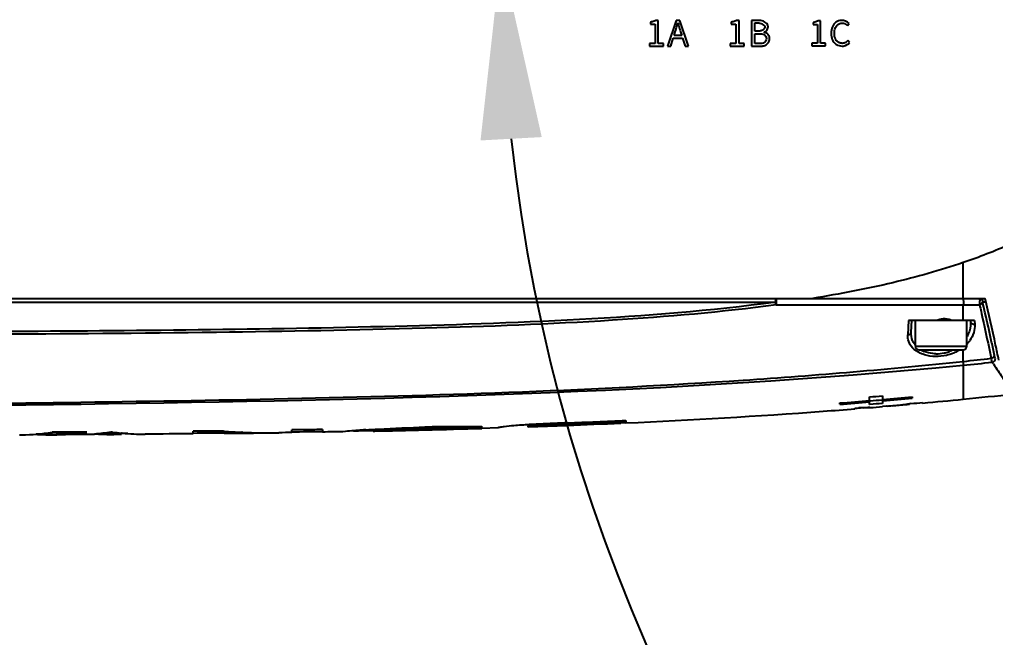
# Model space of a CAD drawing. Header units: millimetres. Extents: x 5828 to 6704, y 123 to 421.
# Drawn here: x 6565.65 to 6572.29, y 231.55 to 235.74 of the extents above; entities that cross this region are included whole.
import ezdxf

# ---------------------------------------------------------------- set-up
doc = ezdxf.new("R2010")
doc.units = ezdxf.units.MM
for name, color, linetype in [('外形图', 7, 'Continuous'), ('尺寸标注', 7, 'Continuous'), ('运动范围', 7, 'Continuous')]:
    doc.layers.add(name, color=color, linetype=linetype)
doc.styles.add('微软雅黑', font='msyh.ttc', dxfattribs={"height": 1.5})
doc.dimstyles.new('尺寸标注_1_20比例', dxfattribs={"dimtxt": 1.5, "dimasz": 1.25, "dimexe": 0.5, "dimexo": 0.4, "dimgap": 0.5, "dimtad": 1, "dimdec": 1, "dimlfac": 20, "dimdsep": 46, "dimtxsty": '微软雅黑', "dimcen": 0.09, "dimadec": 0, "dimazin": 0, "dimtp": 0.01, "dimtm": 0.01, "dimtfac": 1, "dimtdec": 1, "dimtofl": 0, "dimtmove": 0, "dimatfit": 3, "dimfxl": 1, "dimtolj": 1, "dimarcsym": 0})

# ---------------------------------------------------------------- blocks, each defined once
blk = doc.blocks.new('*D1117')
at = {"layer": 'Defpoints', "color": 0}
for p in [(6580.2667, 236.2503), (6631.9232, 236.2503), (6532.269, 236.1435), (6624.6766, 228.4196), (6574.1823, 226.4549)]:
    blk.add_point(p, dxfattribs=at)
at = {"layer": '尺寸标注', "color": 0, "lineweight": -2}
blk.add_arc((6580.5787, 236.1952), 11.6528, 186.21047, 343.85092, dxfattribs=at)
at = {"layer": '尺寸标注', "color": 0}
for points in [[(6569.2023, 234.946), (6568.7862, 234.9232), (6568.9259, 236.1828)], [(6591.9747, 232.907), (6591.5688, 233.0013), (6592.0545, 234.1718)]]:
    blk.add_solid(points, dxfattribs=at)
at = {"layer": '尺寸标注', "color": 0, "insert": (6579.6801, 225.8605), "char_height": 1.5, "attachment_point": 5, "rotation": 355.0307, "style": '微软雅黑'}
blk.add_mtext('\\A1;+\\A1;170%%d', dxfattribs=at)

msp = doc.modelspace()

# ---------------------------------------------------------------- linework, layer by layer
at = {"layer": '外形图', "color": 7, "linetype": 'Continuous'}
for p, q in [((6569.9414, 235.7266), (6569.9414, 235.7127)), ((6569.9414, 235.7127), (6569.9724, 235.7127)), ((6569.9724, 235.7127), (6569.9724, 235.5821)), ((6569.9944, 235.739), (6569.9777, 235.739)), ((6569.9944, 235.5821), (6569.9944, 235.739)), ((6570.1158, 235.739), (6570.0564, 235.564)), ((6570.1404, 235.739), (6570.1158, 235.739)), ((6570.1999, 235.564), (6570.1404, 235.739)), ((6570.4904, 235.7266), (6570.4904, 235.7127)), ((6570.4904, 235.7127), (6570.5214, 235.7127)), ((6570.5214, 235.7127), (6570.5215, 235.5821)), ((6570.5434, 235.739), (6570.5267, 235.739)), ((6570.5434, 235.5821), (6570.5434, 235.739)), ((6570.6286, 235.739), (6570.6286, 235.564)), ((6570.6806, 235.739), (6570.6286, 235.739)), ((6570.6508, 235.6645), (6570.6508, 235.7216)), ((6570.6508, 235.7216), (6570.6778, 235.7216)), ((6571.046, 235.7238), (6571.046, 235.7104)), ((6571.046, 235.7104), (6571.076, 235.7104)), ((6571.076, 235.7104), (6571.076, 235.5845)), ((6571.0972, 235.7358), (6571.081, 235.7358)), ((6571.0972, 235.5845), (6571.0972, 235.7358)), ((6571.2793, 235.7042), (6571.2908, 235.718)), ((6570.1013, 235.6351), (6570.1099, 235.6619)), ((6570.1543, 235.6351), (6570.1013, 235.6351)), ((6570.1459, 235.6619), (6570.1543, 235.6351)), ((6570.6768, 235.6645), (6570.6508, 235.6645)), ((6570.6508, 235.5817), (6570.6508, 235.6476)), ((6570.6508, 235.6476), (6570.6814, 235.6476)), ((6569.9335, 235.5821), (6569.9335, 235.564)), ((6569.9724, 235.5821), (6569.9335, 235.5821)), ((6569.9335, 235.564), (6570.0295, 235.564)), ((6570.0295, 235.5821), (6569.9944, 235.5821)), ((6570.0295, 235.564), (6570.0295, 235.5821)), ((6570.0564, 235.564), (6570.0788, 235.564)), ((6570.0788, 235.564), (6570.0958, 235.6175)), ((6570.0958, 235.6175), (6570.1598, 235.6175)), ((6570.1598, 235.6175), (6570.1765, 235.564)), ((6570.1765, 235.564), (6570.1999, 235.564)), ((6570.4825, 235.5821), (6570.4825, 235.564)), ((6570.5215, 235.5821), (6570.4825, 235.5821)), ((6570.4825, 235.564), (6570.5785, 235.564)), ((6570.5785, 235.5821), (6570.5434, 235.5821)), ((6570.5785, 235.564), (6570.5785, 235.5821)), ((6570.6286, 235.564), (6570.6845, 235.564)), ((6570.6814, 235.5817), (6570.6508, 235.5817)), ((6571.0384, 235.5845), (6571.0384, 235.567)), ((6571.076, 235.5845), (6571.0384, 235.5845)), ((6571.0384, 235.567), (6571.131, 235.567)), ((6571.131, 235.5845), (6571.0972, 235.5845)), ((6571.131, 235.567), (6571.131, 235.5845)), ((6571.2134, 235.5708), (6571.2431, 235.564)), ((6571.2949, 235.5882), (6571.2832, 235.6015)), ((6557.0658, 233.8503), (6572.2168, 233.8503)), ((6557.0669, 233.8242), (6570.7922, 233.8242)), ((6570.7948, 233.8062), (6572.0667, 233.8069)), ((6572.0667, 233.7003), (6572.0667, 233.8067)), ((6572.2225, 233.8253), (6572.1988, 233.8253)), ((6571.6959, 233.7005), (6571.6904, 233.6023)), ((6572.1441, 233.7003), (6571.6959, 233.7003)), ((6571.7125, 233.621), (6571.7167, 233.7003)), ((6571.7417, 233.5253), (6571.7417, 233.7003)), ((6572.0917, 233.5253), (6572.0917, 233.7003)), ((6572.1167, 233.7003), (6572.1171, 233.6914)), ((6572.1441, 233.7003), (6572.1454, 233.6736)), ((6571.7417, 233.5253), (6572.0917, 233.5253)), ((6571.7667, 233.5003), (6572.0667, 233.5003)), ((6572.0667, 233.4221), (6572.0667, 233.5003)), ((6572.0667, 233.3963), (6572.0667, 233.1654)), ((6571.4307, 233.1559), (6571.4307, 233.1811)), ((6571.5175, 233.1883), (6571.5175, 233.1631)), ((6571.7199, 233.1807), (6571.7199, 233.1715)), ((6571.2283, 233.1307), (6571.2283, 233.1398)), ((6571.3311, 233.1038), (6571.3336, 233.104)), ((6571.3311, 233.1001), (6571.3311, 233.1038)), ((6571.43, 233.1117), (6571.43, 233.1081)), ((6571.4324, 233.1082), (6571.4301, 233.1081)), ((6571.4309, 233.1559), (6571.4307, 233.1467)), ((6571.4307, 233.1292), (6571.4307, 233.1467)), ((6571.4329, 233.1293), (6571.4307, 233.1292)), ((6571.5173, 233.1631), (6571.5175, 233.1539)), ((6571.5175, 233.1631), (6571.5196, 233.1633)), ((6571.5199, 233.1542), (6571.5175, 233.1539)), ((6571.5175, 233.1539), (6571.5175, 233.1364)), ((6571.5495, 233.118), (6571.5192, 233.1155)), ((6571.5466, 233.1178), (6571.5192, 233.1154)), ((6571.5495, 233.118), (6571.5466, 233.1178)), ((6571.6308, 233.125), (6571.6325, 233.1252)), ((6571.7117, 233.1359), (6571.7019, 233.1346)), ((6571.7117, 233.1359), (6571.7019, 233.1346)), ((6571.7023, 233.136), (6571.7022, 233.132)), ((6571.7909, 233.143), (6571.7909, 233.1393)), ((6568.6556, 232.9719), (6568.6556, 232.9669)), ((6568.6602, 232.9719), (6568.6556, 232.9719)), ((6568.6602, 232.9719), (6568.6602, 232.9669)), ((6568.8006, 232.9764), (6568.7958, 232.9764)), ((6568.9051, 232.9704), (6568.7961, 232.9671)), ((6568.9065, 232.9709), (6568.9051, 232.9704)), ((6568.9062, 232.9708), (6568.9051, 232.9704)), ((6568.9051, 232.9704), (6568.9051, 232.9704)), ((6569.108, 232.9827), (6569.108, 232.9777)), ((6569.1637, 232.9888), (6569.1637, 232.9837)), ((6569.3742, 232.9993), (6569.3787, 232.9994)), ((6569.3744, 232.9942), (6569.3787, 232.9944)), ((6569.3787, 232.9994), (6569.3787, 232.9944)), ((6569.7746, 233.0041), (6569.7394, 233.0023)), ((6569.7746, 233.0039), (6569.7394, 233.0023)), ((6569.7737, 233.0213), (6569.7737, 233.0112)), ((6565.8758, 232.9412), (6565.8741, 232.9409)), ((6565.8758, 232.9412), (6565.8741, 232.941)), ((6565.8755, 232.9238), (6565.8764, 232.9238)), ((6565.8755, 232.9238), (6565.8764, 232.9238)), ((6566.1631, 232.9254), (6566.1105, 232.9251)), ((6566.1947, 232.9334), (6566.2032, 232.9328)), ((6566.1947, 232.9333), (6566.2032, 232.9328)), ((6566.3878, 232.9319), (6566.2836, 232.9312)), ((6566.345, 232.9329), (6566.345, 232.9279)), ((6566.351, 232.9344), (6566.3458, 232.935)), ((6566.351, 232.9344), (6566.3458, 232.9349)), ((6566.8336, 232.9306), (6566.8336, 232.948)), ((6567.0437, 232.9469), (6567.0379, 232.9473)), ((6567.0437, 232.9469), (6567.0379, 232.9473)), ((6567.0432, 232.9393), (6567.0432, 232.9343)), ((6567.1691, 232.9405), (6567.1634, 232.9406)), ((6567.1691, 232.9404), (6567.1634, 232.9406)), ((6567.1668, 232.9342), (6567.1692, 232.9343)), ((6567.1668, 232.9342), (6567.1692, 232.9342)), ((6567.4165, 232.9375), (6567.4142, 232.9374)), ((6567.4165, 232.9375), (6567.4142, 232.9374)), ((6567.5033, 232.9387), (6567.5033, 232.9562)), ((6567.7129, 232.9595), (6567.7129, 232.9421)), ((6567.8682, 232.9461), (6567.8499, 232.9445)), ((6568.0565, 232.9535), (6568.0685, 232.9543)), ((6568.0565, 232.9535), (6568.0565, 232.9485)), ((6568.0565, 232.9485), (6568.0685, 232.9493)), ((6568.0565, 232.9485), (6568.0565, 232.9485)), ((6568.1554, 232.9595), (6568.1554, 232.9545)), ((6568.4087, 232.969), (6568.4087, 232.964)), ((6568.6556, 232.9669), (6568.6602, 232.9669))]:
    msp.add_line(p, q, dxfattribs=at)
for centre, radius, start, end in [((6569.1023, 235.9958), 1.0612, 343.96604, 345.09304), ((6573.313, 236.6189), 3.3089, 195.71306, 196.08503), ((6570.7044, 235.6028), 0.0554, 69.86577, 81.96585), ((6572.1321, 233.6922), 0.015, 183.02542, 191.14421), ((6571.8418, 233.617), 0.1308, 216.76293, 219.70028), ((6571.7667, 233.5253), 0.025, 180, 270), ((6572.0667, 233.5253), 0.025, 270, 0), ((6571.9326, 233.6905), 0.219, 317.48091, 324.66778), ((6571.8504, 233.6426), 0.1814, 238.75925, 239.65901), ((6571.8704, 233.6546), 0.1784, 240.03906, 247.38494), ((6571.885, 233.7221), 0.2481, 269.24474, 282.28013), ((6571.8843, 233.7256), 0.2517, 282.25277, 288.9524), ((6571.8853, 233.7227), 0.2486, 288.94472, 296.47161), ((6570.9587, 244.2138), 10.8482, 275.86231, 276.87204), ((6571.0468, 243.9832), 10.636, 275.50238, 276.57331), ((6570.503, 232.2214), 2.1289, 33.78124, 34.17161), ((6568.1888, 272.7206), 39.6721, 274.68725, 274.81297), ((6568.2673, 271.795), 38.7684, 274.81225, 275.10938), ((6568.2665, 271.8036), 38.7862, 274.81164, 275.10814), ((6568.631, 267.9656), 34.9694, 275.63823, 276.19897), ((6568.1092, 273.6987), 40.6787, 274.39758, 274.6836), ((6568.1088, 273.7033), 40.6923, 274.3966, 274.68252), ((6567.7907, 277.6506), 44.6873, 274.54722, 274.67133), ((6571.5549, 229.9566), 3.1555, 93.34644, 93.60677), ((6571.5209, 230.5393), 2.5718, 92.93427, 93.34678), ((6568.1871, 272.7418), 39.7662, 274.68109, 274.80658), ((6571.2624, 236.4689), 3.3631, 274.89594, 275.78953), ((6571.3486, 236.3701), 3.2574, 274.16694, 274.97064), ((6571.2612, 236.4805), 3.3749, 275.78961, 276.72972), ((6571.3477, 236.3793), 3.2666, 275.00171, 275.81019), ((6571.2598, 236.4929), 3.3873, 276.72966, 277.49993), ((6571.347, 236.3869), 3.2742, 275.81006, 276.22808), ((6568.3272, 271.1252), 38.1398, 275.09108, 275.21044), ((6568.4315, 269.9832), 36.9968, 275.20988, 275.63878), ((6567.6099, 280.7842), 47.8293, 272.59405, 274.20331), ((6568.0498, 274.4599), 41.4898, 274.23758, 274.53627), ((6568.6248, 224.4062), 8.572, 88.85715, 91.44479), ((6568.6343, 224.2305), 8.7414, 89.86047, 91.47862), ((6568.2285, 240.405), 7.4456, 273.32327, 273.95899), ((6568.2233, 240.4846), 7.5304, 273.32574, 274.03982), ((6568.2239, 240.4766), 7.5223, 274.03996, 274.39711), ((6566.9755, 294.6535), 61.7127, 271.980255, 272.228012), ((6569.2618, 231.6756), 1.3168, 94.26906, 94.89139), ((6567.1354, 290.5503), 57.5895, 272.227719, 272.625738), ((6567.1072, 291.1874), 58.244, 272.231046, 272.59013), ((6567.0012, 293.7159), 60.763, 272.242372, 272.615178), ((6567.1395, 290.4543), 57.5035, 272.231639, 272.625577), ((6565.6468, 234.3441), 1.4213, 270.23854, 270.84783), ((6565.6458, 234.3633), 1.4406, 270.877, 279.12051), ((6565.8686, 234.4891), 1.5654, 266.05977, 270.2527), ((6565.8677, 234.5046), 1.5809, 270.31775, 278.8318), ((6565.8681, 234.5028), 1.574, 270.30535, 277.3452), ((6566.0279, 234.5166), 1.5921, 274.86925, 278.85768), ((6566.2739, 234.4081), 1.482, 265.71134, 269.96386), ((6566.2738, 234.4106), 1.4794, 267.26448, 268.82231), ((6566.2738, 234.4084), 1.4773, 268.82258, 269.96811), ((6566.2738, 234.4039), 1.4778, 269.96715, 270.38218), ((6566.4983, 234.5239), 1.5963, 261.88772, 262.33869), ((6566.2738, 234.4079), 1.4767, 269.9682, 270.38219), ((6566.4969, 234.513), 1.5854, 262.33691, 264.5325), ((6566.4951, 234.4931), 1.5654, 264.7189, 270.43673), ((6565.5944, 362.8544), 129.9247, 270.546491, 270.638923), ((6567.1107, 237.5519), 4.613, 269.16214, 269.67387), ((6567.1097, 237.68), 4.7461, 269.19798, 270.68998), ((6567.349, 237.6454), 4.7085, 266.28294, 267.74117), ((6567.105, 237.6867), 4.7478, 269.75148, 270.24852), ((6567.1111, 237.807), 4.8681, 270.17057, 270.65517), ((6565.5944, 362.8544), 129.9247, 270.693412, 270.708541), ((6565.8227, 345.3983), 112.4671, 270.685895, 270.701974), ((6567.3482, 237.6255), 4.6885, 267.81039, 270.8069), ((6567.1097, 237.6734), 4.7396, 270.71862, 272.15565), ((6565.9448, 337.617), 104.6849, 270.853049, 270.96782), ((6568.6285, 224.3915), 8.5883, 94.32704, 95.07861), ((6566.3822, 314.2531), 81.3169, 271.086132, 271.179782), ((6568.6391, 224.2542), 8.7261, 94.16029, 94.32824), ((6566.3488, 316.1613), 83.2303, 271.175705, 271.418554), ((6568.6766, 223.6009), 9.3731, 93.18748, 93.71968), ((6568.6824, 223.4946), 9.4746, 93.18865, 93.71531), ((6568.608, 224.3192), 8.6521, 91.31986, 92.99837), ((6568.6064, 224.3234), 8.6429, 91.31042, 92.99072), ((6568.6348, 224.1569), 8.81, 89.8651, 91.47065), ((6566.5734, 307.1143), 74.1805, 271.418064, 271.717003)]:
    msp.add_arc(centre, radius, start, end, dxfattribs=at)
for points in [[(6569.9546, 235.7296), (6569.9502, 235.7284), (6569.9458, 235.7274), (6569.9414, 235.7266)], [(6569.9777, 235.739), (6569.9705, 235.7349), (6569.9626, 235.7318), (6569.9546, 235.7296)], [(6570.1099, 235.6619), (6570.1141, 235.6755), (6570.1183, 235.689), (6570.1222, 235.7027)], [(6570.1337, 235.7022), (6570.1375, 235.6887), (6570.1416, 235.6752), (6570.1459, 235.6619)], [(6570.5036, 235.7296), (6570.4992, 235.7284), (6570.4948, 235.7274), (6570.4904, 235.7266)], [(6570.5267, 235.739), (6570.5195, 235.7349), (6570.5117, 235.7318), (6570.5036, 235.7296)], [(6570.6778, 235.7216), (6570.6829, 235.7216), (6570.6879, 235.7203), (6570.6927, 235.7185)], [(6570.7187, 235.7274), (6570.707, 235.7349), (6570.6939, 235.739), (6570.6806, 235.739)], [(6571.0588, 235.7267), (6571.0546, 235.7255), (6571.0503, 235.7246), (6571.046, 235.7238)], [(6571.081, 235.7358), (6571.0741, 235.7318), (6571.0665, 235.7289), (6571.0588, 235.7267)], [(6571.2908, 235.718), (6571.2787, 235.7316), (6571.2587, 235.739), (6571.2395, 235.7385)], [(6570.6901, 235.6668), (6570.6858, 235.6656), (6570.6813, 235.6648), (6570.6768, 235.6645)], [(6570.6814, 235.6476), (6570.687, 235.6476), (6570.693, 235.6476), (6570.6988, 235.6468)], [(6570.6988, 235.6468), (6570.7041, 235.646), (6570.7092, 235.6446), (6570.7137, 235.6419)], [(6570.7122, 235.6576), (6570.7147, 235.6581), (6570.7171, 235.6589), (6570.7193, 235.66)], [(6570.6845, 235.564), (6570.6894, 235.564), (6570.6944, 235.5642), (6570.6995, 235.5647)], [(6570.6995, 235.5647), (6570.708, 235.5657), (6570.7164, 235.5676), (6570.7239, 235.5714)], [(6570.7291, 235.615), (6570.7291, 235.6098), (6570.7275, 235.6046), (6570.7249, 235.6)], [(6571.2176, 235.5908), (6571.2108, 235.5953), (6571.205, 235.6014), (6571.2009, 235.6083)], [(6571.2509, 235.5833), (6571.2433, 235.5822), (6571.2354, 235.5831), (6571.2281, 235.5856)], [(6571.2832, 235.6015), (6571.2774, 235.5952), (6571.2702, 235.5898), (6571.2622, 235.5865)], [(6572.1743, 233.8503), (6572.1821, 233.8503), (6572.1905, 233.8457), (6572.1947, 233.8391)], [(6572.1792, 233.8391), (6572.1794, 233.8375), (6572.1796, 233.836), (6572.1797, 233.8344)], [(6572.1947, 233.8391), (6572.1966, 233.8362), (6572.1979, 233.8327), (6572.1985, 233.8293)], [(6572.0667, 233.8067), (6572.1039, 233.8069), (6572.1411, 233.8068), (6572.1783, 233.8069)], [(6572.1985, 233.8293), (6572.1987, 233.828), (6572.1989, 233.8266), (6572.1987, 233.8253)], [(6571.9167, 233.709), (6571.9063, 233.7072), (6571.8961, 233.7042), (6571.8864, 233.7003)], [(6571.7229, 233.5629), (6571.7149, 233.5809), (6571.7115, 233.6014), (6571.7125, 233.621)], [(6571.737, 233.5388), (6571.7314, 233.5463), (6571.7266, 233.5544), (6571.7229, 233.5629)], [(6571.5175, 233.1364), (6571.4893, 233.134), (6571.4611, 233.1317), (6571.4329, 233.1293)], [(6571.4334, 233.1546), (6571.4612, 233.1569), (6571.4891, 233.1592), (6571.517, 233.1615)], [(6569.335, 232.9977), (6569.3481, 232.9982), (6569.3611, 232.9987), (6569.3742, 232.9993)], [(6569.335, 232.9927), (6569.3481, 232.9932), (6569.3613, 232.9937), (6569.3744, 232.9942)], [(6565.8764, 232.9288), (6565.8397, 232.9286), (6565.803, 232.9284), (6565.7663, 232.9283)], [(6566.1105, 232.9251), (6566.0325, 232.9246), (6565.9545, 232.9242), (6565.8764, 232.9238)], [(6566.2836, 232.9262), (6566.2905, 232.9262), (6566.2973, 232.9266), (6566.3041, 232.9267)], [(6566.3041, 232.9267), (6566.3109, 232.9268), (6566.3177, 232.9266), (6566.3245, 232.9267)], [(6566.3245, 232.9267), (6566.3314, 232.9269), (6566.3382, 232.9275), (6566.345, 232.9279)], [(6566.8336, 232.9306), (6566.7248, 232.9296), (6566.6159, 232.9286), (6566.507, 232.9278)], [(6567.5033, 232.9387), (6567.4744, 232.9383), (6567.4454, 232.9379), (6567.4165, 232.9375)], [(6567.8498, 232.9445), (6567.8042, 232.9436), (6567.7586, 232.9428), (6567.713, 232.9421)]]:
    msp.add_open_spline(points, degree=3, dxfattribs=at)
for points, knots in [([(6570.7185, 235.6945), (6570.7188, 235.6924), (6570.7188, 235.685), (6570.7085, 235.675), (6570.6981, 235.6693), (6570.6914, 235.6671), (6570.6901, 235.6668)], [0, 0, 0, 0, 0.148303, 0.507913, 0.904844, 1, 1, 1, 1]), ([(6570.6927, 235.7185), (6570.6928, 235.7184), (6570.6976, 235.7166), (6570.705, 235.7125), (6570.7116, 235.7072), (6570.7139, 235.7044)], [0, 0, 0, 0, 0.019794, 0.59013, 1, 1, 1, 1]), ([(6570.7139, 235.7044), (6570.7146, 235.7036), (6570.7167, 235.7006), (6570.718, 235.697), (6570.7185, 235.6945)], [0, 0, 0, 0, 0.31128, 1, 1, 1, 1]), ([(6570.7193, 235.66), (6570.7254, 235.6631), (6570.7381, 235.6756), (6570.7447, 235.7056), (6570.7282, 235.7213), (6570.7187, 235.7274)], [0, 0, 0, 0, 0.246857, 0.606176, 1, 1, 1, 1]), ([(6571.2395, 235.7385), (6571.2359, 235.7385), (6571.219, 235.7367), (6571.1919, 235.7218), (6571.1786, 235.6981), (6571.1745, 235.6854)], [0, 0, 0, 0, 0.11804, 0.550637, 1, 1, 1, 1]), ([(6571.2009, 235.6083), (6571.2003, 235.6093), (6571.1933, 235.6219), (6571.1902, 235.6502), (6571.1931, 235.6831), (6571.204, 235.6994), (6571.2079, 235.7036)], [0, 0, 0, 0, 0.034757, 0.428113, 0.829505, 1, 1, 1, 1]), ([(6571.2079, 235.7036), (6571.2122, 235.7084), (6571.2247, 235.7181), (6571.2406, 235.721), (6571.2496, 235.7199)], [0, 0, 0, 0, 0.411457, 1, 1, 1, 1]), ([(6571.2496, 235.7199), (6571.2507, 235.7198), (6571.262, 235.718), (6571.2724, 235.7117), (6571.2793, 235.7042)], [0, 0, 0, 0, 0.095519, 1, 1, 1, 1]), ([(6570.7137, 235.6419), (6570.7141, 235.6417), (6570.7228, 235.6362), (6570.7291, 235.6254), (6570.7291, 235.6151), (6570.7291, 235.615)], [0, 0, 0, 0, 0.044219, 0.987497, 1, 1, 1, 1]), ([(6570.7239, 235.5714), (6570.7257, 235.5723), (6570.7389, 235.58), (6570.755, 235.6055), (6570.7479, 235.6413), (6570.7307, 235.6521), (6570.7235, 235.6547)], [0, 0, 0, 0, 0.060302, 0.445042, 0.78406, 1, 1, 1, 1]), ([(6571.1745, 235.6854), (6571.1742, 235.6845), (6571.1696, 235.6695), (6571.168, 235.6399), (6571.1776, 235.5982), (6571.1992, 235.5779), (6571.2121, 235.5714), (6571.2134, 235.5708)], [0, 0, 0, 0, 0.022317, 0.355986, 0.672408, 0.969348, 1, 1, 1, 1]), ([(6570.7249, 235.6), (6570.7224, 235.5955), (6570.7107, 235.5825), (6570.6928, 235.5817), (6570.6814, 235.5817)], [0, 0, 0, 0, 0.300444, 1, 1, 1, 1]), ([(6571.2281, 235.5856), (6571.2268, 235.5861), (6571.2231, 235.5876), (6571.2197, 235.5895), (6571.2176, 235.5908)], [0, 0, 0, 0, 0.359775, 1, 1, 1, 1]), ([(6571.2431, 235.564), (6571.2477, 235.564), (6571.267, 235.5664), (6571.2853, 235.577), (6571.2949, 235.5882)], [0, 0, 0, 0, 0.238015, 1, 1, 1, 1]), ([(6571.2622, 235.5865), (6571.2596, 235.5854), (6571.2559, 235.5842), (6571.252, 235.5835), (6571.2509, 235.5833)], [0, 0, 0, 0, 0.706492, 1, 1, 1, 1]), ([(6572.8793, 234.4997), (6572.8182, 234.4548), (6572.6595, 234.35), (6572.3877, 234.2122), (6572.1747, 234.13), (6572.0667, 234.0932)], [0, 0, 0, 0, 0.249584, 0.624663, 1, 1, 1, 1]), ([(6572.0667, 234.0933), (6571.9095, 234.0397), (6571.5717, 233.9454), (6571.2275, 233.8795), (6571.0456, 233.8503)], [0, 0, 0, 0, 0.474051, 1, 1, 1, 1]), ([(6572.0667, 233.8503), (6572.0667, 233.8698), (6572.0667, 233.9508), (6572.0667, 234.0317), (6572.0666, 234.0932)], [0, 0, 0, 0, 0.240849, 1, 1, 1, 1]), ([(6570.7922, 233.8242), (6570.7922, 233.8266), (6570.7923, 233.8312), (6570.7921, 233.8377), (6570.7922, 233.8431), (6570.7932, 233.8463), (6570.7932, 233.8477)], [0, 0, 0, 0, 0.304034, 0.587362, 0.825231, 1, 1, 1, 1]), ([(6570.7941, 233.8476), (6570.7942, 233.8471), (6570.7949, 233.8445), (6570.7952, 233.8418), (6570.7954, 233.8397)], [0, 0, 0, 0, 0.211249, 1, 1, 1, 1]), ([(6570.7954, 233.8397), (6570.7957, 233.8373), (6570.7964, 233.8261), (6570.7963, 233.8148), (6570.7948, 233.8061)], [0, 0, 0, 0, 0.211135, 1, 1, 1, 1]), ([(6572.0628, 233.8503), (6572.0641, 233.8503), (6572.0665, 233.8457), (6572.0671, 233.8422), (6572.0675, 233.8395)], [0, 0, 0, 0, 0.324037, 1, 1, 1, 1]), ([(6572.0675, 233.8395), (6572.0685, 233.8339), (6572.0689, 233.8229), (6572.068, 233.8118), (6572.0667, 233.8067)], [0, 0, 0, 0, 0.520032, 1, 1, 1, 1]), ([(6572.1743, 233.8503), (6572.1746, 233.8503), (6572.1763, 233.8496), (6572.1769, 233.8477), (6572.1774, 233.8464)], [0, 0, 0, 0, 0.165567, 1, 1, 1, 1]), ([(6572.1774, 233.8464), (6572.1776, 233.8459), (6572.1784, 233.8435), (6572.1789, 233.841), (6572.1792, 233.8391)], [0, 0, 0, 0, 0.213174, 1, 1, 1, 1]), ([(6572.1783, 233.8069), (6572.1787, 233.8088), (6572.1803, 233.8179), (6572.1804, 233.8272), (6572.1797, 233.8344)], [0, 0, 0, 0, 0.214763, 1, 1, 1, 1]), ([(6572.3087, 233.4304), (6572.3018, 233.4645), (6572.2726, 233.6047), (6572.2406, 233.7444), (6572.2168, 233.8503)], [0, 0, 0, 0, 0.242909, 1, 1, 1, 1]), ([(6570.7922, 233.8242), (6570.35, 233.7655), (6569.4592, 233.6962), (6568.1213, 233.6545), (6566.783, 233.6332), (6565.8908, 233.6258), (6565.4447, 233.6247)], [0, 0, 0, 0, 0.250002, 0.500035, 0.750043, 1, 1, 1, 1]), ([(6570.7947, 233.8065), (6570.4256, 233.7566), (6569.6304, 233.6885), (6568.3615, 233.6414), (6566.9488, 233.6165), (6565.9607, 233.608), (6565.4451, 233.6063)], [0, 0, 0, 0, 0.208655, 0.446524, 0.711204, 1, 1, 1, 1]), ([(6570.7948, 233.8061), (6570.7946, 233.8073), (6570.7937, 233.8133), (6570.7929, 233.8194), (6570.7922, 233.8242)], [0, 0, 0, 0, 0.204484, 1, 1, 1, 1]), ([(6572.1988, 233.8253), (6572.1982, 233.821), (6572.1924, 233.8122), (6572.1834, 233.808), (6572.1783, 233.8069)], [0, 0, 0, 0, 0.456037, 1, 1, 1, 1]), ([(6572.1783, 233.8069), (6572.1852, 233.7758), (6572.2121, 233.6549), (6572.2385, 233.5339), (6572.2567, 233.4438)], [0, 0, 0, 0, 0.257474, 1, 1, 1, 1]), ([(6572.279, 233.4633), (6572.2728, 233.4929), (6572.2473, 233.6138), (6572.22, 233.7343), (6572.1988, 233.8253)], [0, 0, 0, 0, 0.244273, 1, 1, 1, 1]), ([(6571.9865, 233.7003), (6571.9818, 233.7028), (6571.9597, 233.7117), (6571.9347, 233.7121), (6571.9167, 233.709)], [0, 0, 0, 0, 0.226796, 1, 1, 1, 1]), ([(6572.1171, 233.6914), (6572.1176, 233.6829), (6572.1169, 233.6481), (6572.1057, 233.6136), (6572.0929, 233.5907)], [0, 0, 0, 0, 0.243726, 1, 1, 1, 1]), ([(6572.1454, 233.6736), (6572.1463, 233.6549), (6572.1409, 233.6155), (6572.1229, 233.5803), (6572.1113, 233.5639)], [0, 0, 0, 0, 0.481747, 1, 1, 1, 1]), ([(6572.1454, 233.6736), (6572.1392, 233.6728), (6572.127, 233.6744), (6572.1184, 233.6842), (6572.1174, 233.6893)], [0, 0, 0, 0, 0.550136, 1, 1, 1, 1]), ([(6571.722, 233.5152), (6571.7111, 233.5272), (6571.6937, 233.5547), (6571.6895, 233.587), (6571.6904, 233.6023)], [0, 0, 0, 0, 0.513122, 1, 1, 1, 1]), ([(6571.6904, 233.6023), (6571.6959, 233.6027), (6571.7064, 233.6061), (6571.7123, 233.6162), (6571.7125, 233.621)], [0, 0, 0, 0, 0.535651, 1, 1, 1, 1]), ([(6571.7563, 233.4875), (6571.753, 233.4895), (6571.7407, 233.4976), (6571.7294, 233.5073), (6571.722, 233.5152)], [0, 0, 0, 0, 0.263846, 1, 1, 1, 1]), ([(6571.8047, 233.4663), (6571.8005, 233.4676), (6571.7847, 233.4728), (6571.7694, 233.4798), (6571.7588, 233.486)], [0, 0, 0, 0, 0.263003, 1, 1, 1, 1]), ([(6571.8817, 233.474), (6571.8745, 233.4741), (6571.8473, 233.4757), (6571.8203, 233.4822), (6571.8018, 233.49)], [0, 0, 0, 0, 0.263222, 1, 1, 1, 1]), ([(6572.0002, 233.4783), (6571.9849, 233.472), (6571.922, 233.452), (6571.852, 233.4521), (6571.8047, 233.4663)], [0, 0, 0, 0, 0.251793, 1, 1, 1, 1]), ([(6572.0413, 233.4992), (6572.0381, 233.4973), (6572.0249, 233.4895), (6572.011, 233.4827), (6572.0002, 233.4783)], [0, 0, 0, 0, 0.24331, 1, 1, 1, 1]), ([(6572.2567, 233.4438), (6572.2621, 233.4446), (6572.2723, 233.4488), (6572.2784, 233.4585), (6572.279, 233.4633)], [0, 0, 0, 0, 0.530402, 1, 1, 1, 1]), ([(6572.2644, 233.4172), (6572.2626, 233.4204), (6572.2597, 233.4293), (6572.2577, 233.4383), (6572.2567, 233.4438)], [0, 0, 0, 0, 0.397748, 1, 1, 1, 1]), ([(6572.2644, 233.4172), (6572.2701, 233.4181), (6572.2812, 233.4239), (6572.286, 233.4356), (6572.2862, 233.4413)], [0, 0, 0, 0, 0.500393, 1, 1, 1, 1]), ([(6572.2862, 233.4413), (6572.2845, 233.4439), (6572.2817, 233.4513), (6572.2799, 233.4588), (6572.279, 233.4633)], [0, 0, 0, 0, 0.400456, 1, 1, 1, 1]), ([(6560.0723, 233.1349), (6561.0714, 233.1202), (6562.5707, 233.1138), (6564.5699, 233.1261), (6566.0702, 233.1443), (6567.5709, 233.1686), (6569.0716, 233.2104), (6570.5712, 233.2866), (6571.569, 233.3695), (6572.0667, 233.4221)], [0, 0, 0, 0, 0.249745, 0.374703, 0.499706, 0.624747, 0.749818, 0.874904, 1, 1, 1, 1]), ([(6560.0758, 233.1183), (6561.0745, 233.1043), (6563.0732, 233.0969), (6567.0709, 233.1398), (6570.0754, 233.2048), (6572.0667, 233.3963)], [0, 0, 0, 0, 0.249758, 0.499745, 1, 1, 1, 1]), ([(6572.0667, 233.4221), (6572.0668, 233.4193), (6572.067, 233.4107), (6572.0671, 233.4021), (6572.0667, 233.3963)], [0, 0, 0, 0, 0.327315, 1, 1, 1, 1]), ([(6572.2725, 233.4052), (6572.283, 233.3895), (6572.3022, 233.3598), (6572.3293, 233.3184), (6572.3525, 233.2834), (6572.3716, 233.2545), (6572.3848, 233.2343), (6572.3933, 233.2215), (6572.3982, 233.2141), (6572.4017, 233.2087), (6572.405, 233.2042), (6572.4055, 233.2026), (6572.4074, 233.2006), (6572.4071, 233.2007)], [0, 0, 0, 0, 0.2315, 0.433366, 0.605596, 0.747129, 0.857568, 0.901046, 0.936657, 0.964369, 0.984166, 0.996044, 1, 1, 1, 1]), ([(6571.3892, 233.1077), (6571.3991, 233.1082), (6571.4124, 233.1084), (6571.4259, 233.1093), (6571.4294, 233.1088)], [0, 0, 0, 0, 0.735821, 1, 1, 1, 1]), ([(6568.006, 232.9572), (6568.0348, 232.9593), (6568.1689, 232.9678), (6568.3032, 232.9728), (6568.4087, 232.9754)], [0, 0, 0, 0, 0.214299, 1, 1, 1, 1]), ([(6569.1158, 232.9924), (6569.0814, 232.9903), (6569.0251, 232.9865), (6568.9587, 232.9799), (6568.9232, 232.9746), (6568.9096, 232.9718), (6568.9062, 232.9708)], [0, 0, 0, 0, 0.490334, 0.802662, 0.948583, 1, 1, 1, 1]), ([(6569.108, 232.9827), (6569.1116, 232.9835), (6569.1255, 232.9853), (6569.1393, 232.9867), (6569.1495, 232.9876)], [0, 0, 0, 0, 0.27015, 1, 1, 1, 1]), ([(6569.108, 232.9777), (6569.1126, 232.9788), (6569.1312, 232.9809), (6569.1498, 232.9827), (6569.1637, 232.9837)], [0, 0, 0, 0, 0.253668, 1, 1, 1, 1]), ([(6569.374, 233.0044), (6569.3521, 233.0035), (6569.266, 233.0001), (6569.18, 232.9962), (6569.1158, 232.9924)], [0, 0, 0, 0, 0.254035, 1, 1, 1, 1]), ([(6569.1637, 232.9887), (6569.1757, 232.9896), (6569.2327, 232.9933), (6569.2899, 232.9958), (6569.335, 232.9977)], [0, 0, 0, 0, 0.209879, 1, 1, 1, 1]), ([(6569.1637, 232.9837), (6569.1757, 232.9846), (6569.2327, 232.9883), (6569.2899, 232.9908), (6569.335, 232.9927)], [0, 0, 0, 0, 0.209878, 1, 1, 1, 1]), ([(6566.1104, 232.9425), (6566.0908, 232.9424), (6566.042, 232.9417), (6565.9638, 232.9422), (6565.9051, 232.9414), (6565.8758, 232.9412)], [0, 0, 0, 0, 0.250001, 0.625, 1, 1, 1, 1]), ([(6566.9475, 232.9491), (6566.9332, 232.949), (6566.9048, 232.9483), (6566.8668, 232.9487), (6566.8431, 232.9481), (6566.8336, 232.948)], [0, 0, 0, 0, 0.374999, 0.749996, 1, 1, 1, 1]), ([(6567.0379, 232.9472), (6567.0319, 232.9477), (6567.0017, 232.9492), (6566.9716, 232.9494), (6566.9475, 232.9491)], [0, 0, 0, 0, 0.200334, 1, 1, 1, 1]), ([(6567.7129, 232.9596), (6567.6955, 232.9593), (6567.6518, 232.9574), (6567.5819, 232.9587), (6567.5295, 232.9566), (6567.5033, 232.9562)], [0, 0, 0, 0, 0.250011, 0.625003, 1, 1, 1, 1])]:
    msp.add_open_spline(points, degree=3, knots=knots, dxfattribs=at)
at = {"layer": '运动范围'}
msp.add_arc((6580.2667, 236.2503), 45.095, 10, 350, dxfattribs=at)

# ---------------------------------------------------------------- dimensions: what is measured, and where the dimension line sits
at = {"layer": '尺寸标注'}
dim = msp.add_angular_dim_2l(base=(6574.1823, 226.4549), line1=((6532.269, 236.1435), (6631.9232, 236.2503)), line2=((6624.6766, 228.4196), (6580.2667, 236.2503)), text='\\A1;+<>', dimstyle='尺寸标注_1_20比例', override={"dimtxsty": '微软雅黑'}, dxfattribs=at)
dim.commit()
dim.dimension.update_dxf_attribs({"geometry": '*D1117', "text_midpoint": (6579.6801, 225.8605)})

doc.saveas('drawing.dxf')
